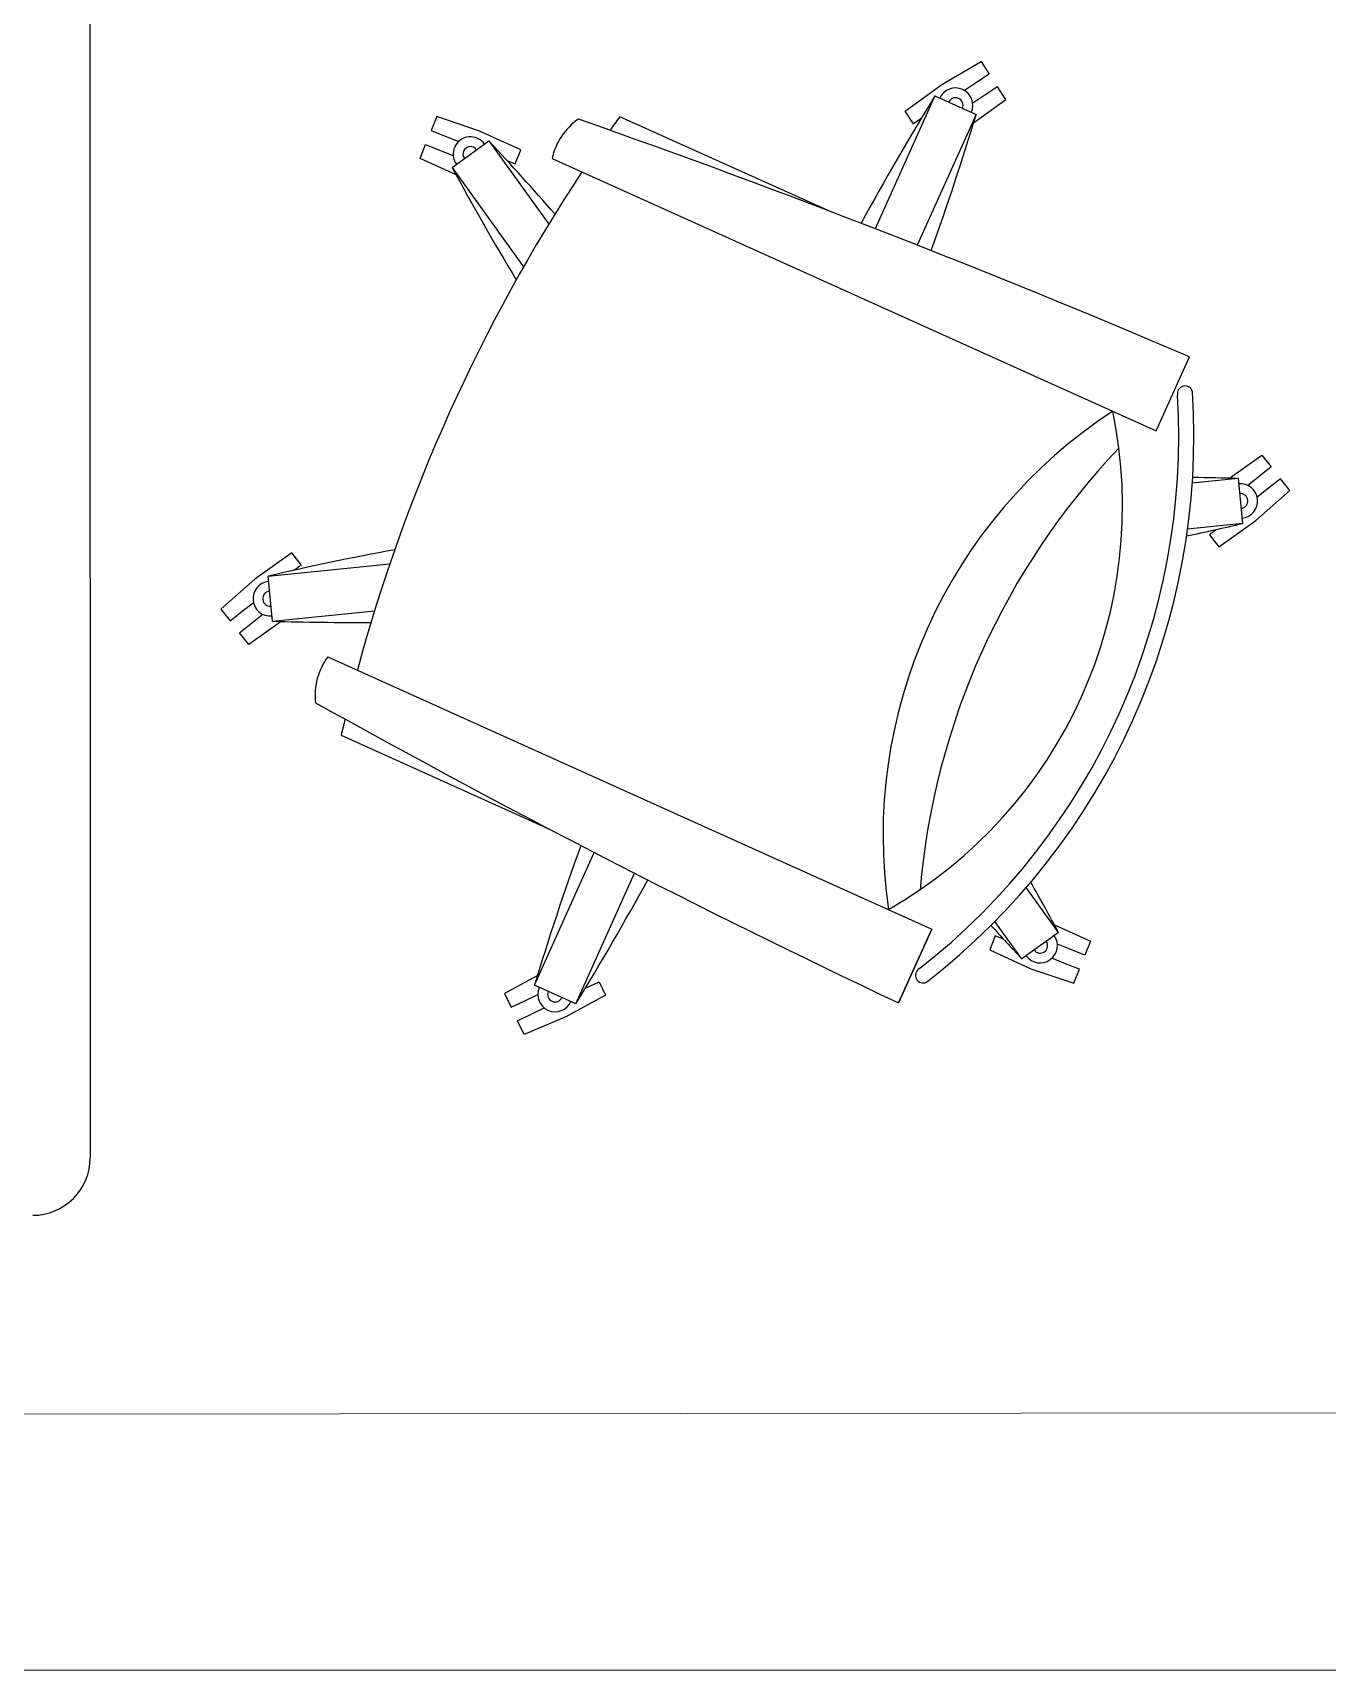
# Model space of a CAD drawing. Header units: inches. Extents: x 164.3 to 247.9, y 15.6 to 56.7.
# Drawn here: x 221.163 to 221.871, y 37.212 to 38.107 of the extents above; entities that cross this region are included whole.
import ezdxf

# ---------------------------------------------------------------- set-up
doc = ezdxf.new("R2010")
doc.units = ezdxf.units.IN
doc.header["$MEASUREMENT"] = 0
doc.layers.get('0').update_dxf_attribs({"lineweight": 0})
doc.layers.add('WALL 1 100', color=250, linetype='Continuous', lineweight=9)

msp = doc.modelspace()

# ---------------------------------------------------------------- linework, layer by layer
at = {"color": 7, "linetype": 'ByBlock', "lineweight": -2}
for p, q in [((221.19432, 38.68513), (221.19453, 37.49235)), ((221.66016, 38.07899), (221.68153, 38.09147)), ((221.68153, 38.09147), (221.68603, 38.08457)), ((221.67913, 38.08007), (221.67247, 38.07572)), ((221.68603, 38.08457), (221.67913, 38.08007)), ((221.65631, 38.07268), (221.62364, 38.00015)), ((221.64013, 38.06445), (221.66016, 38.07899)), ((221.65631, 38.07268), (221.67885, 38.06253)), ((221.68363, 38.07317), (221.67698, 38.06882)), ((221.67748, 38.05802), (221.69504, 38.07077)), ((221.69053, 38.07767), (221.68363, 38.07317)), ((221.69504, 38.07077), (221.69053, 38.07767)), ((221.38402, 38.0615), (221.38098, 38.05384)), ((221.40745, 38.05353), (221.38402, 38.0615)), ((221.59799, 38.01002), (221.48403, 38.06135)), ((221.64463, 38.05755), (221.64013, 38.06445)), ((221.67885, 38.06253), (221.6467, 37.99115)), ((221.38098, 38.05384), (221.38864, 38.0508)), ((221.42998, 38.04328), (221.40745, 38.05353)), ((221.64869, 38.06019), (221.64463, 38.05755)), ((221.37491, 38.03852), (221.37794, 38.04618)), ((221.37794, 38.04618), (221.3856, 38.04314)), ((221.38864, 38.0508), (221.39603, 38.04787)), ((221.39241, 38.03368), (221.41247, 38.04812)), ((221.41247, 38.04812), (221.44521, 38.00265)), ((221.39465, 38.02953), (221.37491, 38.03852)), ((221.3856, 38.04314), (221.393, 38.04021)), ((221.42244, 38.0374), (221.42694, 38.03562)), ((221.42694, 38.03562), (221.42998, 38.04328)), ((221.44707, 38.03844), (221.77724, 37.88973)), ((221.39241, 38.03368), (221.4315, 37.97938)), ((221.77724, 37.88973), (221.79543, 37.93012)), ((221.81734, 37.86377), (221.83499, 37.87638)), ((221.83499, 37.87638), (221.84011, 37.86992)), ((221.83365, 37.8648), (221.82741, 37.85987)), ((221.84011, 37.86992), (221.83365, 37.8648)), ((221.82205, 37.86364), (221.79705, 37.86112)), ((221.82205, 37.86364), (221.82453, 37.83905)), ((221.83172, 37.84069), (221.85034, 37.857)), ((221.83876, 37.85834), (221.83253, 37.85341)), ((221.84522, 37.86346), (221.83876, 37.85834)), ((221.85034, 37.857), (221.84522, 37.86346)), ((221.82453, 37.83905), (221.7945, 37.83602)), ((221.81158, 37.82631), (221.83172, 37.84069)), ((221.81026, 37.83578), (221.80646, 37.83277)), ((221.80646, 37.83277), (221.81158, 37.82631)), ((221.30471, 37.82296), (221.28457, 37.80858)), ((221.30983, 37.8165), (221.30471, 37.82296)), ((221.29176, 37.81022), (221.35833, 37.81693)), ((221.30603, 37.81349), (221.30983, 37.8165)), ((221.28457, 37.80858), (221.26595, 37.79227)), ((221.29424, 37.78563), (221.29176, 37.81022)), ((221.27753, 37.79092), (221.28376, 37.79586)), ((221.26595, 37.79227), (221.27107, 37.78581)), ((221.27107, 37.78581), (221.27753, 37.79092)), ((221.27618, 37.77935), (221.28264, 37.78446)), ((221.29895, 37.78549), (221.2813, 37.77289)), ((221.28264, 37.78446), (221.28888, 37.7894)), ((221.29424, 37.78563), (221.34999, 37.79124)), ((221.2813, 37.77289), (221.27618, 37.77935)), ((221.32441, 37.76613), (221.65459, 37.61742)), ((221.33175, 37.72327), (221.44572, 37.67194)), ((221.43744, 37.58673), (221.47011, 37.65927)), ((221.45998, 37.57658), (221.49212, 37.64796)), ((221.72388, 37.61559), (221.70624, 37.64008)), ((221.65459, 37.61742), (221.63639, 37.57702)), ((221.63639, 37.57702), (221.65459, 37.61742)), ((221.70382, 37.60115), (221.68914, 37.62154)), ((221.72388, 37.61559), (221.70382, 37.60115)), ((221.72164, 37.61974), (221.74138, 37.61075)), ((221.68935, 37.61365), (221.68631, 37.60599)), ((221.68631, 37.60599), (221.70884, 37.59574)), ((221.69385, 37.61187), (221.68935, 37.61365)), ((221.73069, 37.60613), (221.72329, 37.60906)), ((221.73834, 37.60309), (221.73069, 37.60613)), ((221.74138, 37.61075), (221.73834, 37.60309)), ((221.72765, 37.59847), (221.72025, 37.6014)), ((221.73531, 37.59543), (221.72765, 37.59847)), ((221.43898, 37.59183), (221.42107, 37.58211)), ((221.46535, 37.58508), (221.47277, 37.58864)), ((221.47277, 37.58864), (221.47634, 37.58121)), ((221.70884, 37.59574), (221.73227, 37.58777)), ((221.73227, 37.58777), (221.73531, 37.59543)), ((221.42107, 37.58211), (221.42464, 37.57468)), ((221.42464, 37.57468), (221.43207, 37.57824)), ((221.43207, 37.57824), (221.43924, 37.58168)), ((221.45998, 37.57658), (221.43744, 37.58673)), ((221.47634, 37.58121), (221.45459, 37.56941)), ((221.46511, 37.58496), (221.46535, 37.58508)), ((221.4282, 37.56725), (221.43563, 37.57081)), ((221.45459, 37.56941), (221.43177, 37.55982)), ((221.43563, 37.57081), (221.4428, 37.57426)), ((221.43177, 37.55982), (221.4282, 37.56725))]:
    msp.add_line(p, q, dxfattribs=at)
for centre, radius, start, end in [((222.912, 37.2973), 1.47579, 148.30486, 151.42759), ((221.66758, 38.06761), 0.00947, 335.75264, 155.75264), ((221.66758, 38.06761), 0.00412, 335.75264, 155.75264), ((222.24818, 37.51383), 0.94005, 144.37858, 144.93532), ((220.26605, 38.48907), 1.47579, 340.15963, 343.20042), ((221.48149, 38.03107), 0.03521, 124.74821, 167.91437), ((219.69839, 33.03159), 5.32853, 66.82442, 70.67855), ((221.40244, 38.0409), 0.00947, 35.75264, 215.75264), ((221.40244, 38.0409), 0.00412, 35.75264, 215.75264), ((220.33667, 37.03786), 1.47579, 41.10957, 43.20042), ((222.24818, 37.51383), 0.94005, 146.6124, 164.89287), ((222.69175, 38.73344), 1.47579, 208.30486, 211.05229), ((221.42012, 37.8868), 0.36956, 308.04544, 3.45984), ((221.42012, 37.8868), 0.3778, 307.82127, 3.68401), ((221.79309, 37.91003), 0.00418, 14.44172, 192.82553), ((221.905, 37.66841), 0.27703, 123.13483, 188.37045), ((221.5049, 37.84862), 0.254, 299.74382, 11.76146), ((222.04602, 37.60489), 0.39927, 136.39152, 175.11376), ((221.77839, 36.3885), 1.47579, 88.30486, 89.26801), ((221.82329, 37.85134), 0.00947, 275.75264, 95.75264), ((221.82329, 37.85134), 0.00412, 275.75264, 95.75264), ((221.48752, 39.27584), 1.47579, 281.98451, 283.20042), ((221.62877, 36.37342), 1.47579, 100.45298, 103.20042), ((221.293, 37.79792), 0.00947, 95.75264, 275.75264), ((221.293, 37.79792), 0.00412, 95.75264, 275.75264), ((221.3379, 39.26077), 1.47579, 268.30486, 270.39571), ((221.35275, 37.74523), 0.03521, 143.59091, 186.75707), ((223.91519, 42.39369), 5.32853, 240.82673, 244.68086), ((222.24818, 37.51383), 0.94005, 166.56996, 167.1267), ((222.85024, 37.16019), 1.47579, 160.07769, 163.20042), ((220.20429, 38.35196), 1.47579, 328.30486, 331.34565), ((220.42454, 36.91583), 1.47579, 28.30486, 29.52077), ((222.77962, 38.6114), 1.47579, 222.23727, 223.20042), ((221.71385, 37.60837), 0.00947, 215.75264, 35.75264), ((221.71385, 37.60837), 0.00412, 215.75264, 35.75264), ((221.64989, 37.59209), 0.00418, 118.67975, 297.06356), ((221.44871, 37.58166), 0.00947, 155.75264, 335.75264), ((221.44871, 37.58166), 0.00412, 155.75264, 335.75264), ((221.16314, 37.49234), 0.03139, 270.01034, 0.01034)]:
    msp.add_arc(centre, radius, start, end, dxfattribs=at)
at = {"layer": 'WALL 1 100', "color": 0}
for p, q in [((228.126, 37.35975), (209.40533, 37.33946)), ((228.12282, 37.21232), (209.2538, 37.21232))]:
    msp.add_line(p, q, dxfattribs=at)

doc.saveas('drawing.dxf')
